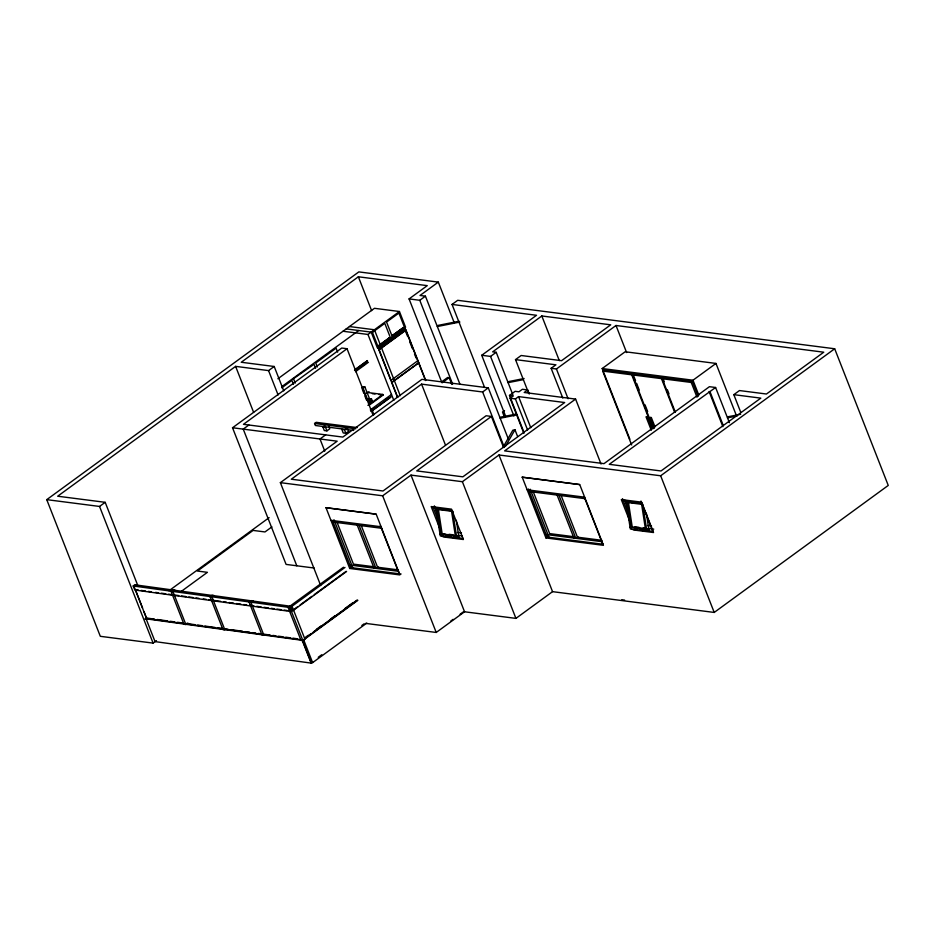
<?xml version="1.0" encoding="UTF-8"?>
<svg xmlns="http://www.w3.org/2000/svg" width="935" height="935" viewBox="0 0 935 935"><rect width="100%" height="100%" fill="white"/><g stroke="black" fill="none" stroke-linecap="round" stroke-linejoin="round"><path stroke-width="1.4" d="M514.963 429.761L505.438 446.381L503.31 446.801L512.847 430.182L514.963 429.761L517.604 436.493M156.484 640.639L153.095 643.105L100.314 636.314L46.75 499.652L358.83 271.898L438.316 282.113L454.223 322.704M283.749 390.842L274.2 366.485L268.555 370.599L235.608 366.368L57.678 496.216L105.188 502.317L138.064 586.21M441.425 381.445L409.074 298.908L427.26 285.642L358.362 276.783L241.253 362.254L274.2 366.485M46.75 499.652L99.542 506.443L105.188 502.317M277.882 378.768L374.467 308.305L399.444 311.507L405.591 327.192L377.343 347.808L371.195 332.124L346.219 328.898M282.125 386.389L358.713 330.511M281.751 387.838L291.907 380.428L293.461 384.39M293.006 379.049L314.008 364.299L315.562 368.261M314.172 568.024L286.087 564.413L232.535 427.751L341.742 348.042L347.037 348.732L373.018 415.035M347.037 348.732L243.462 424.315L342.818 437.077L421.93 379.341L488.292 387.861L508.441 439.286M438.316 282.113L420.014 295.472L425.425 296.161L459.997 384.39M342.993 331.247L367.969 334.461L399.444 311.507M372.446 332.369L384.788 323.358L390.187 337.126L377.833 346.137L372.446 332.369L371.756 332.287M248.874 425.004L243.24 429.118L296.792 565.792M409.074 298.908L419.78 300.287L425.425 296.161M378.722 345.751L389.451 337.921L378.92 346.254L378.348 345.705L378.92 346.254M392.466 335.396L403.581 327.624L392.665 335.899L395.879 333.55M379.61 345.424L388.2 339.16M398.029 331.983L402.319 328.851M379.645 346.277L403.967 328.524L404.913 328.652L405.346 329.763L378.71 349.211L378.278 348.089L404.913 328.652M377.962 348.393L405.276 329.038L425.577 380.557M378.967 349.55L405.767 329.997L405.077 329.903M354.505 370.026L367.467 360.571M355.3 369.594L367.023 361.039M355.078 370.576L366.8 362.02M361.6 366.438L366.298 363.014M355.51 371.698L368.402 362.277M484.4 386.973L452.049 304.436L457.694 300.31L834.686 348.767L888.25 485.429L714.211 612.437L552.55 591.656L515.933 618.386L464.555 611.782L436.224 632.457L365.632 623.388M353.675 430.427L315.375 425.507L314.581 423.485L316.194 422.316L357.334 427.599M364.86 386.891L363.54 386.716L361.763 388.013L363.096 388.177L364.86 386.891L369.524 398.777L367.759 400.075L366.426 399.899L364.872 395.937M366.695 393.378L369.044 391.671M328.828 426.442L329.751 428.814L326.934 430.871L324.293 430.532L322.902 426.979L324.784 425.612M390.97 380.37L417.805 360.723M391.753 382.392L418.553 362.838M418.67 362.944L391.87 382.508L397.714 397.41M368.039 400.168L369.979 398.754L371.499 398.953L372.153 400.624L370.213 402.038L368.694 401.84L368.039 400.168L369.559 400.367L371.499 398.953M325.637 434.868L319.992 438.983L324.761 451.161M370.131 402.716L372.329 401.115M367.899 405.358L382.836 394.453L383.069 395.061L369.29 405.124M370.307 409.904L391.508 394.43M347.75 428.884L348.673 431.245L345.856 433.302L343.203 432.963L341.813 429.41L344.466 429.749L346.347 428.382M372.118 409.553L374.479 407.835M386.26 399.245L388.609 397.527M370.891 411.423L390.923 396.802M390.713 397.293L372.364 410.687L373.93 414.673M135.961 584.761L133.939 586.233L146.83 619.134L144.937 618.888M320.67 585.485L280.371 482.647L337.173 441.191L232.535 427.751M488.292 387.861L482.647 391.987L421.58 384.133L291.311 479.211L383.011 490.992L486.118 415.748L491.413 416.426L503.614 447.549M441.752 381.772L447.631 377.495L449.151 377.682L451.792 384.437M442.103 382.824L449.151 377.682M505.601 416.168L481.735 355.277L536.526 315.282L452.049 304.436M528.766 393.448L515.512 359.613L521.157 355.499L561.561 360.688L610.719 324.819L541.821 315.972L492.663 351.841L496.204 352.296L512.847 394.769M168.978 590.745L269.128 517.651M481.735 355.277L490.559 356.41L496.204 352.296M171.07 591.364L173.08 589.892L174.974 590.137L172.952 591.598L171.07 591.364L183.961 624.264L185.855 624.51L187.865 623.037M181.483 591.259L207.418 572.325L197.425 571.04L253.093 530.414L264.967 531.945L271.91 526.884M210.083 596.729L212.105 595.256L213.998 595.501L211.976 596.974L210.083 596.729L222.974 629.629L224.868 629.874L211.976 596.974M523.81 431.97L509.493 395.435L515.138 391.321L518.937 391.8L522.396 389.276L527.691 389.953L529.28 394.009M523.904 433.419L510.124 398.24L513.292 395.926L509.493 395.435M562.8 398.065L551.136 368.296L555.928 364.814L515.512 359.613M280.371 482.647L382.66 495.795L411.003 475.109L462.381 481.712L498.986 454.994L660.659 475.775L834.686 348.767M491.413 416.426L416.765 470.901L462.86 476.827L564.67 402.529L518.574 396.604L515.407 398.918L510.124 398.24M527.691 389.953L524.219 392.478L575.598 399.081L601.053 464.041M551.136 368.296L556.43 368.974L616.001 325.497L823.758 352.203L766.455 394.021L739.468 390.55L733.835 394.663L740.719 412.253M504.514 410.558L502.492 412.031L504.608 417.431M249.107 602.105L251.118 600.632L253.011 600.878L250.989 602.35L249.107 602.105L261.999 635.005L263.892 635.251L250.989 602.35M629.863 439.169L602.187 368.542L625.176 351.759L715.976 363.434L736.207 415.046M631.651 444.966L602.701 371.078L603.905 370.19L632.913 373.918L635.555 380.639M290.142 606.009L292.036 606.254L304.927 639.154L302.905 640.627L301.012 640.381L288.12 607.481L343.496 567.229M288.12 607.481L290.014 607.727L345.003 567.428M575.598 399.081L504.631 450.88L603.987 463.643L709.431 386.693L715.602 387.487L729.394 422.667M349.713 568.468L399.888 574.92L376.162 514.121L325.988 507.67L349.713 568.468L351.969 566.82M293.064 610.087L297.774 606.64M300.135 604.922L311.916 596.331M314.265 594.613L346.067 571.402M346.593 571.472L292.421 611.011L290.832 606.955L289.324 606.768M602.701 371.078L631.709 374.806L632.913 373.918M653.53 428.639L632.469 374.9L633.673 374.023L662.681 377.752L664.259 381.772M378.114 566.832L375.964 568.398L359.098 525.376M305.78 637.097L308.141 635.379M316.381 629.36L321.091 625.924M330.511 619.04L335.221 615.604M344.653 608.732L352.892 602.713M306.271 637.156L310.993 633.72M313.342 632.002L356.925 600.2M304.378 638.932L357.369 600.258M357.871 600.317L303.688 639.856L312.617 662.635L366.789 623.096M632.469 374.9L661.466 378.628L662.681 377.752M675.386 412.312L662.225 378.733L663.441 377.845L692.438 381.574L698.235 396.346M602.187 368.542L692.987 380.218L715.976 363.434M662.225 378.733L691.234 382.45L692.438 381.574M318.239 657.293L321.78 654.71M361.822 625.492L364.171 623.774M715.602 387.487L609.269 464.321L661.01 470.971L760.809 398.135L733.835 394.663M545.935 537.941L603.437 545.327L579.712 484.529L522.209 477.142L545.935 537.941L548.191 536.293M450.775 621.062L453.101 619.356M460.09 614.26L463.573 611.712M577.994 536.772L575.843 538.338L558.99 495.316M133.191 585.965L134.815 584.784L290.89 606.277L289.266 607.446L133.191 585.965L134.769 590.008L290.843 611.502L289.266 607.446M311.121 663.102L302.192 640.323L146.117 618.83L155.046 641.609L311.121 663.102L312.676 661.98M443.494 535.252L441.378 535.989L437.019 507.728M458.653 535.533L456.537 536.269L439.976 534.142L444.861 533.768M435.885 507.588L440.245 535.837L456.806 537.964L458.921 537.228L456.303 520.281M648.715 528.591L646.599 529.327L630.038 527.2M627.081 500.786L625.947 500.634L630.307 528.894L646.856 531.022L648.972 530.285L646.365 513.327M459.132 321.219L437.966 325.415L437.323 326.537L459.903 322.049M524.103 378.5L508.745 381.55L508.102 382.66L523.471 379.61M516.132 414.076L500.833 417.115L500.19 418.237L516.891 414.918M740.672 414.252L728.143 416.729L727.512 417.851L737.247 415.923M405.276 329.038L404.598 328.956L407.695 336.588M404.995 329.962L405.673 330.055M349.445 326.549L374.421 329.751L400.25 395.68M366.765 392.396L382.836 394.453M372.364 393.682L375.04 394.032M379.049 394.547L383.069 395.061M368.203 398.602L369.524 398.777M314.581 423.485L355.732 428.779M322.902 426.979L325.544 427.318L326.934 430.871M522.127 477.201L579.63 484.587M623.493 501.207L642.485 503.649M631.254 502.481L635.543 503.03M626.205 502.329L642.766 504.456M527.165 489.8L584.667 497.186M529.292 491.506L585.345 498.706M647.487 525.552L651.555 526.078M648.329 528.427L653.752 529.128M634.912 526.814L639.061 527.352M643.198 527.878L645.956 528.24M645.092 528.626L632.235 526.978L628.402 502.107M647.838 530.145L648.972 530.285M634.409 529.046L637.121 529.397M639.832 529.736L643.899 530.262M646.611 530.612L653.39 531.477M633.194 529.923L653.542 532.541L641.644 502.165L621.296 499.559L629.582 520.678M433.431 508.149L452.423 510.592M442.629 509.61L438.34 509.061L442.173 533.92L456.467 535.755M445.481 509.972L449.77 510.522M436.142 509.283L452.704 511.41M574.125 536.737L549.651 533.593L533.324 491.915M601.93 540.313L577.456 537.169L561.129 495.48M546.145 534.528L602.21 541.727M325.906 507.728L376.092 514.18M603.204 544.264L547.139 537.052L528.298 488.97M457.425 532.494L461.504 533.02M448.999 534.294L453.136 534.832M458.267 535.369L462.334 535.895M330.943 520.327L381.118 526.767M458.921 537.228L455.661 537.824L451.301 509.563M445.703 536.164L451.126 536.865M453.837 537.204L463.328 538.431M333.07 522.034L381.807 528.298M443.073 536.912L463.421 539.53L451.511 509.154L431.175 506.548L439.976 528.988M374.292 566.797L353.442 564.121L337.103 522.443M398.439 569.906L377.576 567.218L361.249 525.54M621.763 599.732L624.615 600.095M349.935 565.056L398.672 571.32M401.103 574.032L350.917 567.592L332.603 520.842M312.617 662.635L311.18 662.447L303.302 642.357M135.341 589.599L138.228 589.997M141.127 590.394L145.463 590.99M148.349 591.387L151.236 591.785M155.572 592.381L158.471 592.778M161.358 593.176L165.694 593.783M168.581 594.181L178.702 595.572M181.589 595.969L185.925 596.565M188.812 596.962L193.148 597.558M196.034 597.956L198.933 598.353M203.269 598.949L206.156 599.347M209.043 599.744L220.602 601.334M223.5 601.743L226.387 602.14M229.274 602.537L233.61 603.133M236.508 603.531L240.844 604.127M243.731 604.524L246.618 604.922M249.505 605.319L253.841 605.915M256.739 606.312L261.075 606.908M263.962 607.306L268.298 607.902M271.185 608.299L274.072 608.697M276.97 609.094L281.306 609.702M284.193 610.099L287.08 610.497M147.134 618.093L154.369 619.087M157.255 619.496L167.365 620.887M170.263 621.284L174.6 621.88M177.486 622.278L181.822 622.874M186.159 623.47L194.831 624.662M197.717 625.059L202.053 625.655M204.94 626.053L215.062 627.455M217.948 627.853L222.285 628.449M225.171 628.846L228.07 629.243M230.957 629.641L242.516 631.23M245.414 631.628L249.738 632.224M252.637 632.621L255.524 633.018M258.411 633.416L269.981 635.017M272.868 635.414L275.755 635.812M278.642 636.209L282.978 636.805M285.876 637.202L290.212 637.799M293.099 638.196L297.435 638.792M301.28 639.739L146.655 618.456L144.083 611.899M709.957 391.601L723.222 425.425M709.081 391.484L722.872 426.664M692.987 380.218L698.842 395.154M691.234 382.45L697.019 397.235M667.415 389.837L668.992 393.869M661.466 378.628L674.626 412.218M616.001 325.497L626.614 352.565M655.003 426.921L651.298 417.466L650.164 417.326L654.395 428.125M636.606 383.327L639.236 390.047M645.021 404.82L647.663 411.54M631.709 374.806L652.77 428.546M651.905 429.083L647.137 416.928L646.003 416.788L651.298 430.287M660.659 475.775L714.211 612.437M640.954 501.043L652.852 531.419M624.919 500.237L629.056 510.802M622.5 498.671L628.717 514.519M541.821 315.972L559.317 360.618M556.43 368.974L568.094 398.754M584.433 497.455L602.748 544.205M518.574 396.604L530.776 427.727M557.096 495.071L573.95 538.092M515.407 398.918L527.609 430.042M490.559 356.41L513.888 415.946M530.192 489.215L549.032 537.298M482.647 391.987L504.386 447.456M498.986 454.994L552.55 591.656M419.78 300.287L452.657 384.18M425.624 380.171L406.012 330.137L378.909 349.924L397.457 397.258M409.787 341.929L412.405 348.615M414.497 353.956L416.075 357.965M462.381 481.712L515.933 618.386M421.58 384.133L445.446 445.025M358.362 276.783L371.616 310.619M378.652 348.475L391.005 380.276M367.969 334.461L393.81 400.379M434.331 505.858L436.925 512.462M432.963 506.934L439.169 522.782M411.003 475.109L464.555 611.782M369.559 400.367L370.213 402.038M363.096 388.177L367.759 400.075M362.289 389.334L363.844 393.296M337.64 352.144L336.086 348.182L315.773 363.014L317.327 366.976M382.66 495.795L436.224 632.457M344.466 429.749L345.856 433.302M380.358 525.704L399.21 573.786M357.217 525.131L374.07 568.153M293.683 379.131L295.238 383.093M333.97 519.743L352.811 567.825M268.555 370.599L278.104 394.956M235.608 366.368L253.63 412.382M290.014 607.727L302.905 640.627M172.952 591.598L185.855 624.51M135.855 590.908L142.541 607.96M99.542 506.443L153.095 643.105M642.941 505.59L646.856 531.022M641.363 502.621L645.723 530.881M627.292 502.2L631.441 529.035M452.657 511.129L456.806 537.964M398.906 313.05L386.564 322.061L391.964 335.84L404.306 326.818L398.906 313.05"/></g></svg>
